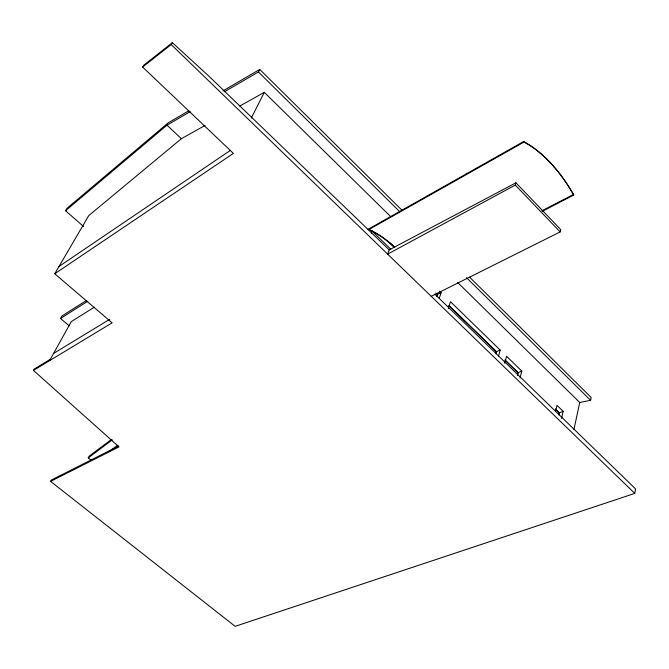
<?xml version="1.0" encoding="UTF-8"?>
<svg xmlns="http://www.w3.org/2000/svg" width="669" height="669" viewBox="0 0 669 669"><rect width="100%" height="100%" fill="white"/><g stroke="black" fill="none" stroke-linecap="round" stroke-linejoin="round"><path stroke-width="1" d="M118.731 446.039L51.229 480.099L50.576 481.379L235.137 626.335L634.781 493.404L635.55 488.914L434.892 294.201M457.696 282.502L579.739 402.504L590.585 400.305L591.179 397.478L469.579 277.125M573.893 429.64L579.739 402.504M561.567 418.326L563.139 411.335L557.018 405.381L555.646 411.36M558.824 414.855L559.276 412.857L563.139 411.335M558.975 414.797L559.426 412.798L555.354 408.843M431.229 296.325L560.17 231.909L560.756 229.601L515.958 182.813L389.216 249.88L387.652 254.136L515.289 185.087L515.958 182.813M520.022 378.035L521.803 371.103L506.575 356.284L504.719 363.192M517.455 374.724L517.965 372.742L521.803 371.103M517.354 375.644L518.124 372.683L505.078 360.014M498.556 355.975L500.178 350.063L450.488 301.702L448.347 308.518M495.821 353.734L496.365 351.76L500.178 350.063M495.972 353.658L496.515 351.693L449.091 305.641M439.249 298.424L441.13 292.596L439.633 291.14M436.74 296.409L437.367 294.469L441.13 292.596M436.89 296.334L437.518 294.393M371.303 233.138L372.115 231.031M91.235 460.305L88.249 457.905L89.069 456.266L111.489 439.433M251.268 118.112L264.305 92.347L390.721 216.647M224.358 91.804L258.426 71.984L259.756 69.434L402.111 210.342M49.581 360.641L71.274 321.613L94.312 307.205M50.576 481.379L119.015 446.892L33.45 370.392L34.186 369.087L50.309 359.328M69.283 325.87L60.528 318.503L61.933 316.019L86.51 300.414M33.45 370.392L112.124 322.834L54.741 273.763L88.76 215.594L181.383 138.692L205.074 125.454M54.741 273.763L233.406 153.393L142.648 67.067L171.214 44.572L172.359 42.665L208.728 76.015L389.216 249.88M83.617 226.582L65.57 210.727L67.042 208.276L168.354 122.736L188.959 110.72M142.648 67.067L143.802 65.169L172.359 42.665M65.57 210.727L166.974 125.17L190.289 111.614M88.249 457.905L112.342 439.826M109.198 451.542L117.51 445.337M58.997 266.479L230.404 150.383M60.528 318.503L87.756 301.251M53.57 353.458L109.783 319.255M223.011 90.859L259.756 69.434M394.618 247.589A86.226 53.261 62.8 0 0 372.683 231.516L368.226 229.224L523.559 141.577A95.274 50.041 62.7 0 1 573.793 195.022L542.375 211.262M368.678 229.659L524.028 142.071L528.042 144.337A95.282 50.058 62.7 0 1 570.297 189.327L573.793 195.022M239.703 106.103L264.305 92.347M541.923 210.794L573.35 194.537M368.226 229.224L372.758 231.323A86.209 53.244 62.8 0 1 394.693 247.396L389.617 242.462M166.974 125.17L181.383 138.692M171.214 44.572L634.781 493.404M372.215 231.198L390.813 249.261M435.879 293.022L437.367 294.469M448.941 305.708L496.365 351.76M504.928 360.081L517.965 372.742M555.872 409.562L559.276 412.857M258.426 71.984L399.61 211.546M466.494 277.643L590.585 400.305M515.289 185.087L560.17 231.909M523.559 141.577L524.028 142.071"/></g></svg>
